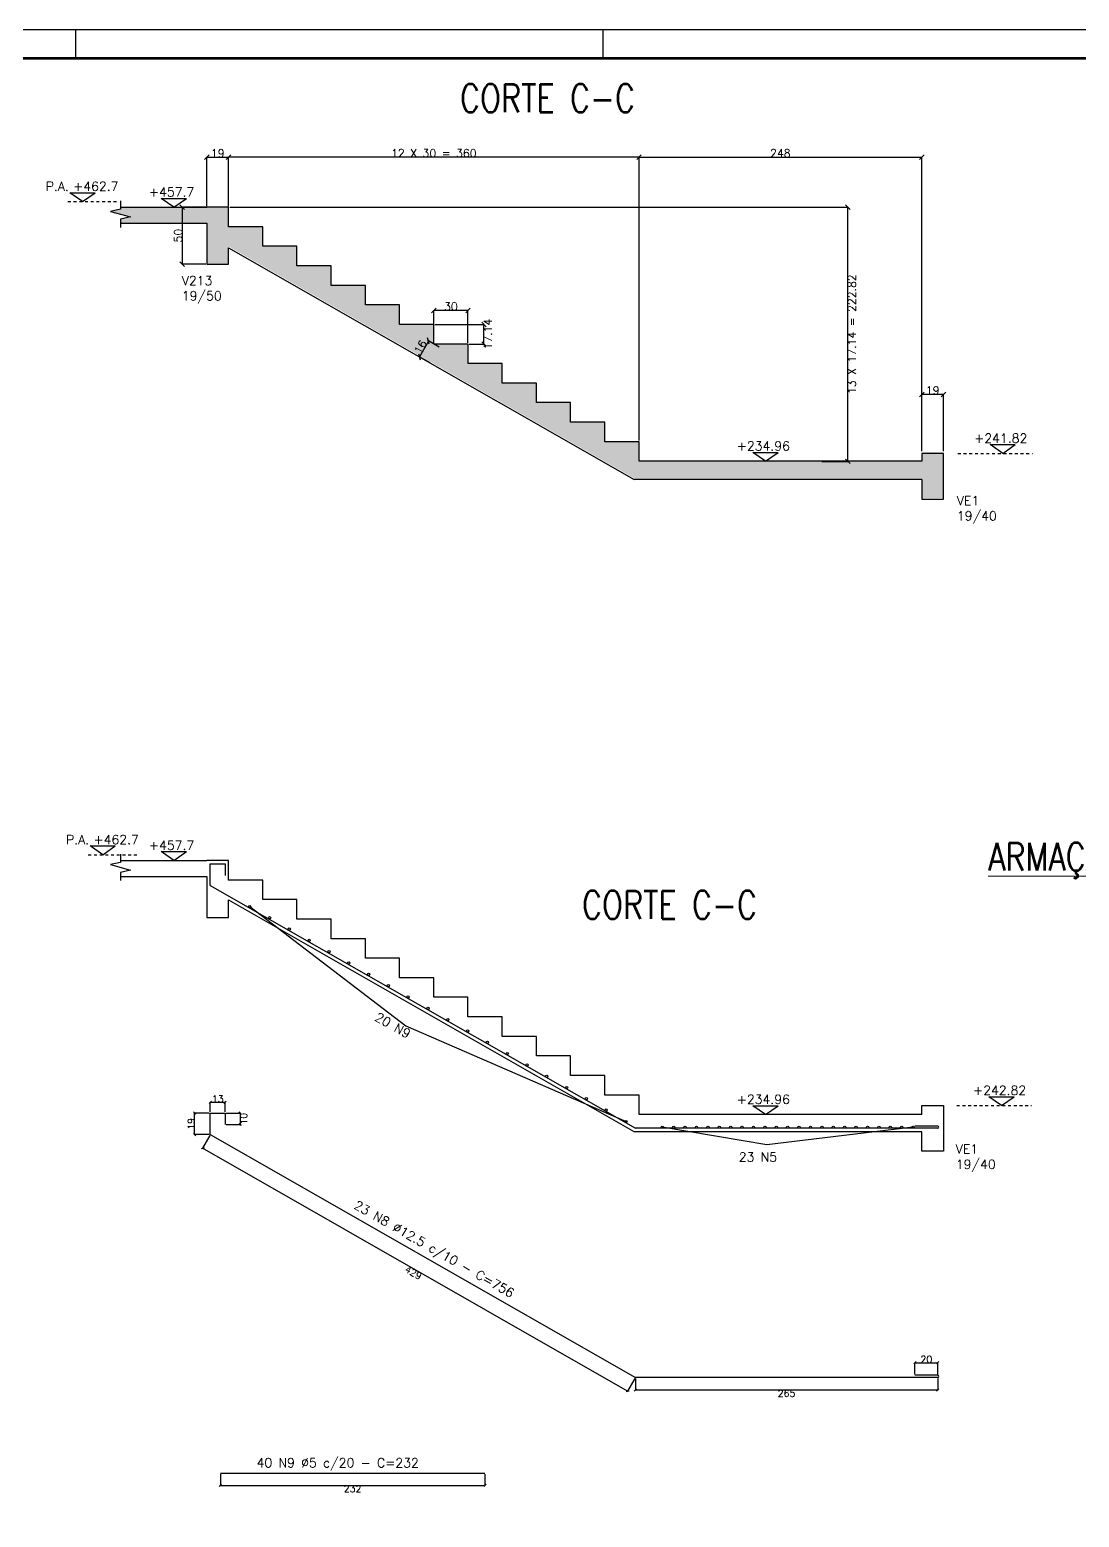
# Model space of a CAD drawing. Extents: x -2534 to -2415, y 70 to 154.
# Drawn here: x -2508.9 to -2472.1, y 102.1 to 154.3 of the extents above; entities that cross this region are included whole.
import ezdxf

# ---------------------------------------------------------------- set-up
doc = ezdxf.new("R2010")
doc.units = 0
doc.header["$MEASUREMENT"] = 0
doc.linetypes.add('ESTILO_TQS_0001', pattern=[1, 0.7, -0.3])
doc.layers.get('0').update_dxf_attribs({"linetype": 'CONTINUOUS'})
doc.layers.get('Defpoints').update_dxf_attribs({"linetype": 'CONTINUOUS'})
for name, color, linetype in [('1', 1, 'CONTINUOUS'), ('2', 2, 'CONTINUOUS'), ('3', 3, 'CONTINUOUS'), ('6', 6, 'CONTINUOUS'), ('ARQ-FOLHA', 7, 'CONTINUOUS')]:
    doc.layers.add(name, color=color, linetype=linetype)
doc.layers.add('LC-Textos', color=3, linetype='CONTINUOUS', lineweight=20)
doc.styles.add('SIMPLEX', font='SIMPLEX.shx', dxfattribs={"width": 0.8})
doc.styles.get("Standard").update_dxf_attribs({"font": 'ROMANS.SHX'})
doc.dimstyles.new('ARMAÇAO ESCADA', dxfattribs={"dimtxt": 6, "dimasz": 2, "dimexe": 0.01, "dimexo": 1, "dimgap": 0.01, "dimtad": 2, "dimdec": 0, "dimdsep": 46, "dimtxsty": 'Standard', "dimblk": 'OBLIQUE', "dimcen": 0.09, "dimclrd": 1, "dimclre": 1, "dimclrt": 3, "dimadec": 0, "dimazin": 0, "dimtfac": 1, "dimtdec": 0, "dimtofl": 0, "dimtmove": 0, "dimatfit": 3, "dimldrblk": 'OBLIQUE', "dimfxl": 1, "dimtolj": 1, "dimtzin": 0, "dimarcsym": 0})
doc.dimstyles.new('FORMA ESCADA', dxfattribs={"dimtxt": 7, "dimasz": 4, "dimexe": 0.01, "dimexo": 1, "dimgap": 0.01, "dimtad": 2, "dimdsep": 46, "dimtxsty": 'Standard', "dimblk": 'OBLIQUE', "dimcen": 0.09, "dimclrd": 1, "dimclre": 1, "dimclrt": 3, "dimadec": 0, "dimazin": 0, "dimtfac": 1, "dimtofl": 0, "dimtmove": 0, "dimatfit": 3, "dimldrblk": 'OBLIQUE', "dimfxl": 1, "dimtolj": 1, "dimtzin": 0, "dimarcsym": 0})

# ---------------------------------------------------------------- blocks, each defined once
blk = doc.blocks.new('_Oblique')
at = {"color": 0, "linetype": 'ByBlock', "lineweight": -2}
blk.add_line((-0.5, -0.5), (0.5, 0.5), dxfattribs=at)
blk = doc.blocks.new('*D128')
at = {"color": 1, "linetype": 'Continuous', "lineweight": -2, "transparency": 16777216}
for p, q in [((2321.1, -1898.9), (2321.1, -1876.2)), ((2340.1, -1876.2), (2321.1, -1876.2)), ((2340.1, -1926), (2340.1, -1876.2))]:
    blk.add_line(p, q, dxfattribs=at)
at = {"layer": 'Defpoints', "color": 0, "linetype": 'Continuous', "transparency": 16777216}
for p in [(2321.1, -1876.2), (2321.1, -1899.9), (2340.1, -1927)]:
    blk.add_point(p, dxfattribs=at)
at = {"color": 1, "linetype": 'Continuous', "lineweight": -2, "transparency": 16777216, "xscale": 4, "yscale": 4, "zscale": 4, "rotation": 180}
blk.add_blockref('_Oblique', (2321.1, -1876.2), dxfattribs=at)
at = {"color": 1, "linetype": 'Continuous', "lineweight": -2, "transparency": 16777216, "xscale": 4, "yscale": 4, "zscale": 4}
blk.add_blockref('_Oblique', (2340.1, -1876.2), dxfattribs=at)
at = {"color": 3, "linetype": 'Continuous', "transparency": 16777216, "insert": (2330.6, -1872.7), "char_height": 7, "attachment_point": 5}
blk.add_mtext('\\A1;19', dxfattribs=at)
blk = doc.blocks.new('*D129')
at = {"color": 1, "linetype": 'Continuous', "lineweight": -2, "transparency": 16777216}
for p, q in [((1713.1, -1711), (1713.1, -1668.2)), ((2073.1, -1668.2), (1713.1, -1668.2)), ((2073.1, -1916.7), (2073.1, -1668.2))]:
    blk.add_line(p, q, dxfattribs=at)
at = {"layer": 'Defpoints', "color": 0, "linetype": 'Continuous', "transparency": 16777216}
for p in [(1713.1, -1668.2), (1713.1, -1712), (2073.1, -1917.7)]:
    blk.add_point(p, dxfattribs=at)
at = {"color": 1, "linetype": 'Continuous', "lineweight": -2, "transparency": 16777216, "xscale": 4, "yscale": 4, "zscale": 4, "rotation": 180}
blk.add_blockref('_Oblique', (1713.1, -1668.2), dxfattribs=at)
at = {"color": 1, "linetype": 'Continuous', "lineweight": -2, "transparency": 16777216, "xscale": 4, "yscale": 4, "zscale": 4}
blk.add_blockref('_Oblique', (2073.1, -1668.2), dxfattribs=at)
at = {"color": 3, "linetype": 'Continuous', "transparency": 16777216, "insert": (1893.1, -1664.7), "char_height": 7, "attachment_point": 5}
blk.add_mtext('\\A1;12 X 30 = 360', dxfattribs=at)
blk = doc.blocks.new('*D130')
at = {"color": 1, "linetype": 'Continuous', "lineweight": -2, "transparency": 16777216}
for p, q in [((1694.1, -1711), (1694.1, -1668.2)), ((1694.1, -1668.2), (1713.1, -1668.2)), ((1713.1, -1711), (1713.1, -1668.2))]:
    blk.add_line(p, q, dxfattribs=at)
at = {"layer": 'Defpoints', "color": 0, "linetype": 'Continuous', "transparency": 16777216}
for p in [(1713.1, -1668.2), (1694.1, -1712), (1713.1, -1712)]:
    blk.add_point(p, dxfattribs=at)
at = {"color": 1, "linetype": 'Continuous', "lineweight": -2, "transparency": 16777216, "xscale": 4, "yscale": 4, "zscale": 4, "rotation": 180}
blk.add_blockref('_Oblique', (1694.1, -1668.2), dxfattribs=at)
at = {"color": 1, "linetype": 'Continuous', "lineweight": -2, "transparency": 16777216, "xscale": 4, "yscale": 4, "zscale": 4}
blk.add_blockref('_Oblique', (1713.1, -1668.2), dxfattribs=at)
at = {"color": 3, "linetype": 'Continuous', "transparency": 16777216, "insert": (1703.6, -1664.7), "char_height": 7, "attachment_point": 5}
blk.add_mtext('\\A1;19', dxfattribs=at)
blk = doc.blocks.new('*D131')
at = {"color": 1, "linetype": 'Continuous', "lineweight": -2, "transparency": 16777216}
for p, q in [((1714.1, -1712), (2256.3, -1712)), ((2256.2, -1934.9), (2256.2, -1712)), ((2233.3, -1934.9), (2256.3, -1934.9))]:
    blk.add_line(p, q, dxfattribs=at)
at = {"layer": 'Defpoints', "color": 0, "linetype": 'Continuous', "transparency": 16777216}
for p in [(1713.1, -1712), (2256.2, -1712), (2232.3, -1934.9)]:
    blk.add_point(p, dxfattribs=at)
at = {"color": 1, "linetype": 'Continuous', "lineweight": -2, "transparency": 16777216, "xscale": 4, "yscale": 4, "zscale": 4}
for p, rotation in [((2256.2, -1712), 90), ((2256.2, -1934.9), 270)]:
    blk.add_blockref('_Oblique', p, dxfattribs=dict(at, rotation=rotation))
at = {"color": 3, "linetype": 'Continuous', "transparency": 16777216, "insert": (2259.8, -1823.4), "char_height": 7, "attachment_point": 5, "rotation": 90}
blk.add_mtext('\\A1;13 X 17.14 = 222.82', dxfattribs=at)
blk = doc.blocks.new('*D132')
at = {"color": 1, "linetype": 'Continuous', "lineweight": -2, "transparency": 16777216}
for p, q in [((2073.1, -1916.7), (2073.1, -1668.2)), ((2073.1, -1668.2), (2321.1, -1668.2)), ((2321.1, -1926), (2321.1, -1668.2))]:
    blk.add_line(p, q, dxfattribs=at)
at = {"layer": 'Defpoints', "color": 0, "linetype": 'Continuous', "transparency": 16777216}
for p in [(2321.1, -1668.2), (2073.1, -1917.7), (2321.1, -1927)]:
    blk.add_point(p, dxfattribs=at)
at = {"color": 1, "linetype": 'Continuous', "lineweight": -2, "transparency": 16777216, "xscale": 4, "yscale": 4, "zscale": 4, "rotation": 180}
blk.add_blockref('_Oblique', (2073.1, -1668.2), dxfattribs=at)
at = {"color": 1, "linetype": 'Continuous', "lineweight": -2, "transparency": 16777216, "xscale": 4, "yscale": 4, "zscale": 4}
blk.add_blockref('_Oblique', (2321.1, -1668.2), dxfattribs=at)
at = {"color": 3, "linetype": 'Continuous', "transparency": 16777216, "insert": (2197.1, -1664.7), "char_height": 7, "attachment_point": 5}
blk.add_mtext('\\A1;248', dxfattribs=at)
blk = doc.blocks.new('*D133')
at = {"color": 1, "linetype": 'Continuous', "lineweight": -2, "transparency": 16777216}
for p, q in [((1894.1, -1814.9), (1937.1, -1814.9)), ((1937.1, -1832), (1937.1, -1814.9)), ((1924.1, -1832), (1937.1, -1832))]:
    blk.add_line(p, q, dxfattribs=at)
at = {"layer": 'Defpoints', "color": 0, "linetype": 'Continuous', "transparency": 16777216}
for p in [(1893.1, -1814.9), (1937.1, -1814.9), (1923.1, -1832)]:
    blk.add_point(p, dxfattribs=at)
at = {"color": 1, "linetype": 'Continuous', "lineweight": -2, "transparency": 16777216, "xscale": 4, "yscale": 4, "zscale": 4}
for p, rotation in [((1937.1, -1814.9), 90), ((1937.1, -1832), 270)]:
    blk.add_blockref('_Oblique', p, dxfattribs=dict(at, rotation=rotation))
at = {"color": 3, "linetype": 'Continuous', "transparency": 16777216, "insert": (1940.6, -1823.4), "char_height": 7, "attachment_point": 5, "rotation": 90}
blk.add_mtext('\\A1;17.14', dxfattribs=at)
blk = doc.blocks.new('*D134')
at = {"color": 1, "linetype": 'Continuous', "lineweight": -2, "transparency": 16777216}
for p, q in [((1893.1, -1813.9), (1893.1, -1802.7)), ((1923.1, -1802.7), (1893.1, -1802.7)), ((1923.1, -1831), (1923.1, -1802.7))]:
    blk.add_line(p, q, dxfattribs=at)
at = {"layer": 'Defpoints', "color": 0, "linetype": 'Continuous', "transparency": 16777216}
for p in [(1893.1, -1802.7), (1893.1, -1814.9), (1923.1, -1832)]:
    blk.add_point(p, dxfattribs=at)
at = {"color": 1, "linetype": 'Continuous', "lineweight": -2, "transparency": 16777216, "xscale": 4, "yscale": 4, "zscale": 4, "rotation": 180}
blk.add_blockref('_Oblique', (1893.1, -1802.7), dxfattribs=at)
at = {"color": 1, "linetype": 'Continuous', "lineweight": -2, "transparency": 16777216, "xscale": 4, "yscale": 4, "zscale": 4}
blk.add_blockref('_Oblique', (1923.1, -1802.7), dxfattribs=at)
at = {"color": 3, "linetype": 'Continuous', "transparency": 16777216, "insert": (1908.1, -1799.2), "char_height": 7, "attachment_point": 5}
blk.add_mtext('\\A1;30', dxfattribs=at)
blk = doc.blocks.new('*D135')
at = {"color": 1, "linetype": 'Continuous', "lineweight": -2, "transparency": 16777216}
for p, q in [((1888.4, -1829.4), (1880.5, -1843.2)), ((1897.8, -1834.7), (1888.4, -1829.3)), ((1889.8, -1848.6), (1880.5, -1843.2))]:
    blk.add_line(p, q, dxfattribs=at)
at = {"layer": 'Defpoints', "color": 0, "linetype": 'Continuous', "transparency": 16777216}
for p in [(1898.6, -1835.2), (1880.5, -1843.2), (1890.7, -1849.1)]:
    blk.add_point(p, dxfattribs=at)
at = {"color": 1, "linetype": 'Continuous', "lineweight": -2, "transparency": 16777216, "xscale": 4, "yscale": 4, "zscale": 4}
for p, rotation in [((1888.4, -1829.4), 60.25923241496219), ((1880.5, -1843.2), 240.2592324149622)]:
    blk.add_blockref('_Oblique', p, dxfattribs=dict(at, rotation=rotation))
at = {"color": 3, "linetype": 'Continuous', "transparency": 16777216, "insert": (1881.4, -1834.6), "char_height": 7, "attachment_point": 5, "rotation": 60.2592}
blk.add_mtext('\\A1;16', dxfattribs=at)
blk = doc.blocks.new('*D136')
at = {"color": 1, "linetype": 'Continuous', "lineweight": -2, "transparency": 16777216}
for p, q in [((1693.1, -1712), (1672.4, -1712)), ((1672.4, -1712), (1672.4, -1762)), ((1693.1, -1762), (1672.4, -1762))]:
    blk.add_line(p, q, dxfattribs=at)
at = {"layer": 'Defpoints', "color": 0, "linetype": 'Continuous', "transparency": 16777216}
for p in [(1694.1, -1712), (1672.4, -1762), (1694.1, -1762)]:
    blk.add_point(p, dxfattribs=at)
at = {"color": 1, "linetype": 'Continuous', "lineweight": -2, "transparency": 16777216, "xscale": 4, "yscale": 4, "zscale": 4}
for p, rotation in [((1672.4, -1712), 90), ((1672.4, -1762), 270)]:
    blk.add_blockref('_Oblique', p, dxfattribs=dict(at, rotation=rotation))
at = {"color": 3, "linetype": 'Continuous', "transparency": 16777216, "insert": (1668.9, -1737), "char_height": 7, "attachment_point": 5, "rotation": 90}
blk.add_mtext('\\A1;50', dxfattribs=at)
blk = doc.blocks.new('N8')
at = {"layer": '6', "linetype": 'Continuous'}
for p, q in [((2423.5, -2709.3), (2423.5, -2690.5)), ((2423.5, -2690.5), (2436.5, -2690.5)), ((2436.5, -2690.5), (2436.5, -2700.5)), ((2423.5, -2709.3), (2796.3, -2922.3)), ((3061.5, -2920.3), (3041.5, -2920.3)), ((3061.5, -2922.3), (2796.3, -2922.3))]:
    blk.add_line(p, q, dxfattribs=at)
blk.add_arc((3061.5, -2921.3), 1, 270, 90, dxfattribs=at)
blk = doc.blocks.new('*D146')
at = {"color": 1, "linetype": 'Continuous', "lineweight": -2, "transparency": 16777216}
for p, q in [((2315.1, -2848.6), (2315.1, -2838.7)), ((2315.1, -2838.7), (2335.1, -2838.7)), ((2335.1, -2848.6), (2335.1, -2838.7))]:
    blk.add_line(p, q, dxfattribs=at)
at = {"layer": 'Defpoints', "color": 0, "linetype": 'Continuous', "transparency": 16777216}
for p in [(2335.1, -2838.7), (2315.1, -2849.6), (2335.1, -2849.6)]:
    blk.add_point(p, dxfattribs=at)
at = {"color": 1, "linetype": 'Continuous', "lineweight": -2, "transparency": 16777216, "xscale": 2, "yscale": 2, "zscale": 2, "rotation": 180}
blk.add_blockref('_Oblique', (2315.1, -2838.7), dxfattribs=at)
at = {"color": 1, "linetype": 'Continuous', "lineweight": -2, "transparency": 16777216, "xscale": 2, "yscale": 2, "zscale": 2}
blk.add_blockref('_Oblique', (2335.1, -2838.7), dxfattribs=at)
at = {"color": 3, "linetype": 'Continuous', "transparency": 16777216, "insert": (2325.1, -2835.7), "char_height": 6, "attachment_point": 5}
blk.add_mtext('\\A1;20', dxfattribs=at)
blk = doc.blocks.new('*D147')
at = {"color": 1, "linetype": 'Continuous', "lineweight": -2, "transparency": 16777216}
for p, q in [((2069.9, -2852.6), (2069.9, -2862.6)), ((2335.1, -2852.6), (2335.1, -2862.6)), ((2335.1, -2862.6), (2069.9, -2862.6))]:
    blk.add_line(p, q, dxfattribs=at)
at = {"layer": 'Defpoints', "color": 0, "linetype": 'Continuous', "transparency": 16777216}
for p in [(2069.9, -2851.6), (2335.1, -2851.6), (2069.9, -2862.6)]:
    blk.add_point(p, dxfattribs=at)
at = {"color": 1, "linetype": 'Continuous', "lineweight": -2, "transparency": 16777216, "xscale": 2, "yscale": 2, "zscale": 2, "rotation": 180}
blk.add_blockref('_Oblique', (2069.9, -2862.6), dxfattribs=at)
at = {"color": 1, "linetype": 'Continuous', "lineweight": -2, "transparency": 16777216, "xscale": 2, "yscale": 2, "zscale": 2}
blk.add_blockref('_Oblique', (2335.1, -2862.6), dxfattribs=at)
at = {"color": 3, "linetype": 'Continuous', "transparency": 16777216, "insert": (2202.5, -2865.6), "char_height": 6, "attachment_point": 5}
blk.add_mtext('\\A1;265', dxfattribs=at)
blk = doc.blocks.new('*D148')
at = {"color": 1, "linetype": 'Continuous', "lineweight": -2, "transparency": 16777216}
for p, q in [((1696.6, -2639.4), (1690.3, -2650.6)), ((2063.1, -2863.6), (1690.3, -2650.6)), ((2069.4, -2852.4), (2063.1, -2863.6))]:
    blk.add_line(p, q, dxfattribs=at)
at = {"layer": 'Defpoints', "color": 0, "linetype": 'Continuous', "transparency": 16777216}
for p in [(1697.1, -2638.6), (1690.3, -2650.6), (2069.9, -2851.6)]:
    blk.add_point(p, dxfattribs=at)
at = {"color": 1, "linetype": 'Continuous', "lineweight": -2, "transparency": 16777216, "xscale": 2, "yscale": 2, "zscale": 2}
for p, rotation in [((1690.3, -2650.6), 150.2592324149629), ((2063.1, -2863.6), 330.2592324149629)]:
    blk.add_blockref('_Oblique', p, dxfattribs=dict(at, rotation=rotation))
at = {"color": 3, "linetype": 'Continuous', "transparency": 16777216, "insert": (1875.2, -2759.7), "char_height": 6, "attachment_point": 5, "rotation": 330.2592}
blk.add_mtext('\\A1;429', dxfattribs=at)
blk = doc.blocks.new('*D149')
at = {"color": 1, "linetype": 'Continuous', "lineweight": -2, "transparency": 16777216}
for p, q in [((1696.1, -2619.7), (1683.3, -2619.7)), ((1683.3, -2638.6), (1683.3, -2619.7)), ((1696.1, -2638.6), (1683.3, -2638.6))]:
    blk.add_line(p, q, dxfattribs=at)
at = {"layer": 'Defpoints', "color": 0, "linetype": 'Continuous', "transparency": 16777216}
for p in [(1683.3, -2619.7), (1697.1, -2619.7), (1697.1, -2638.6)]:
    blk.add_point(p, dxfattribs=at)
at = {"color": 1, "linetype": 'Continuous', "lineweight": -2, "transparency": 16777216, "xscale": 2, "yscale": 2, "zscale": 2}
for p, rotation in [((1683.3, -2619.7), 90), ((1683.3, -2638.6), 270)]:
    blk.add_blockref('_Oblique', p, dxfattribs=dict(at, rotation=rotation))
at = {"color": 3, "linetype": 'Continuous', "transparency": 16777216, "insert": (1680.3, -2629.2), "char_height": 6, "attachment_point": 5, "rotation": 90}
blk.add_mtext('\\A1;19', dxfattribs=at)
blk = doc.blocks.new('*D150')
at = {"color": 1, "linetype": 'Continuous', "lineweight": -2, "transparency": 16777216}
for p, q in [((1697.1, -2618.7), (1697.1, -2610.3)), ((1697.1, -2610.3), (1710.1, -2610.3)), ((1710.1, -2618.7), (1710.1, -2610.3))]:
    blk.add_line(p, q, dxfattribs=at)
at = {"layer": 'Defpoints', "color": 0, "linetype": 'Continuous', "transparency": 16777216}
for p in [(1697.1, -2619.7), (1710.1, -2610.3), (1710.1, -2619.7)]:
    blk.add_point(p, dxfattribs=at)
at = {"color": 1, "linetype": 'Continuous', "lineweight": -2, "transparency": 16777216, "xscale": 2, "yscale": 2, "zscale": 2, "rotation": 180}
blk.add_blockref('_Oblique', (1697.1, -2610.3), dxfattribs=at)
at = {"color": 1, "linetype": 'Continuous', "lineweight": -2, "transparency": 16777216, "xscale": 2, "yscale": 2, "zscale": 2}
blk.add_blockref('_Oblique', (1710.1, -2610.3), dxfattribs=at)
at = {"color": 3, "linetype": 'Continuous', "transparency": 16777216, "insert": (1703.6, -2607.3), "char_height": 6, "attachment_point": 5}
blk.add_mtext('\\A1;13', dxfattribs=at)
blk = doc.blocks.new('*D151')
at = {"color": 1, "linetype": 'Continuous', "lineweight": -2, "transparency": 16777216}
for p, q in [((1711.1, -2619.7), (1723.3, -2619.7)), ((1723.3, -2619.7), (1723.3, -2629.7)), ((1711.1, -2629.7), (1723.3, -2629.7))]:
    blk.add_line(p, q, dxfattribs=at)
at = {"layer": 'Defpoints', "color": 0, "linetype": 'Continuous', "transparency": 16777216}
for p in [(1710.1, -2619.7), (1710.1, -2629.7), (1723.3, -2629.7)]:
    blk.add_point(p, dxfattribs=at)
at = {"color": 1, "linetype": 'Continuous', "lineweight": -2, "transparency": 16777216, "xscale": 2, "yscale": 2, "zscale": 2}
for p, rotation in [((1723.3, -2619.7), 90), ((1723.3, -2629.7), 270)]:
    blk.add_blockref('_Oblique', p, dxfattribs=dict(at, rotation=rotation))
at = {"color": 3, "linetype": 'Continuous', "transparency": 16777216, "insert": (1726.3, -2624.7), "char_height": 6, "attachment_point": 5, "rotation": 90}
blk.add_mtext('\\A1;10', dxfattribs=at)
blk = doc.blocks.new('*D160')
at = {"color": 1, "linetype": 'Continuous', "lineweight": -2, "transparency": 16777216}
for p, q in [((1705.9, -2936.4), (1705.9, -2946.2)), ((1705.9, -2946.2), (1937.9, -2946.2)), ((1937.9, -2936.4), (1937.9, -2946.2))]:
    blk.add_line(p, q, dxfattribs=at)
at = {"layer": 'Defpoints', "color": 0, "linetype": 'Continuous', "transparency": 16777216}
for p in [(1705.9, -2935.4), (1937.9, -2935.4), (1937.9, -2946.2)]:
    blk.add_point(p, dxfattribs=at)
at = {"color": 1, "linetype": 'Continuous', "lineweight": -2, "transparency": 16777216, "xscale": 2, "yscale": 2, "zscale": 2, "rotation": 180}
blk.add_blockref('_Oblique', (1705.9, -2946.2), dxfattribs=at)
at = {"color": 1, "linetype": 'Continuous', "lineweight": -2, "transparency": 16777216, "xscale": 2, "yscale": 2, "zscale": 2}
blk.add_blockref('_Oblique', (1937.9, -2946.2), dxfattribs=at)
at = {"color": 3, "linetype": 'Continuous', "transparency": 16777216, "insert": (1821.9, -2949.2), "char_height": 6, "attachment_point": 5}
blk.add_mtext('\\A1;232', dxfattribs=at)
blk = doc.blocks.new('fla0')
at = {"layer": 'ARQ-FOLHA'}
for p, q in [((5101.19, 1431.998), (4982.29, 1431.998)), ((5008.69, 1430.998), (5008.69, 1431.998)), ((5027.19, 1430.998), (5027.19, 1431.998))]:
    blk.add_line(p, q, dxfattribs=at)
at = {"layer": 'ARQ-FOLHA', "const_width": 0.1}
blk.add_lwpolyline([(5100.19, 1430.998), (4984.79, 1430.998), (4984.79, 1348.898), (5100.19, 1348.898), (5100.19, 1430.998)], dxfattribs=at)
blk = doc.blocks.new('forma corte a')
at = {"layer": '3', "linetype": 'Continuous'}
h = blk.add_hatch(dxfattribs=at)
h.set_pattern_fill('AR-CONC', color=256, scale=4)
h.set_pattern_definition([(50, (-726.416, 22.197), (28.6904, -2.51009), [3, -33]), (355, (-726.416, 22.197), (-5.55005, 30.08769), [2.4, -26.4]), (100.45144, (-724.025, 21.988), (23.14035, 27.5776), [2.5496, -28.04568]), (46.1842, (-726.416, 30.197), (42.68965, -6.62077), [4.5, -49.5]), (96.6356, (-722.86, 29.645), (37.3865, 38.96474), [3.8244, -42.06855]), (351.1842, (-726.416, 30.197), (37.3865, 38.96474), [3.6, -39.6]), (21, (-722.416, 28.197), (23.87628, -16.10476), [3, -33]), (326, (-722.416, 28.197), (9.73261, 29.006), [2.4, -26.4]), (71.45144, (-720.426, 26.855), (33.6089, 12.90125), [2.5496, -28.04568]), (37.5, (-726.416, 22.197), (0.486394, 13.315754), [0, -26.08, 0, -26.8, 0, -26.5]), (7.5, (-726.416, 22.197), (10.52278, 15.77647), [0, -15.28, 0, -25.48, 0, -10.1]), (327.5, (-735.336, 22.197), (21.352897, -0.902195), [0, -10, 0, -31.2, 0, -41.4]), (317.5, (-739.336, 22.197), (23.32745, 4.0042), [0, -13, 0, -20.72, 0, -29.4])])
h.paths.add_polyline_path([(2321.108, -1949.857), (2321.108, -1966.997), (2340.108, -1966.997), (2340.108, -1926.997), (2321.108, -1926.997), (2321.108, -1934.857), (2073.108, -1934.857), (2073.108, -1917.717), (2043.108, -1917.717), (2043.108, -1900.577), (2013.108, -1900.577), (2013.108, -1883.437), (1983.108, -1883.437), (1983.108, -1866.297), (1953.108, -1866.297), (1953.108, -1849.157), (1923.108, -1849.157), (1923.108, -1832.017), (1893.108, -1832.017), (1893.108, -1814.877), (1863.108, -1814.877), (1863.108, -1797.737), (1833.108, -1797.737), (1833.108, -1780.597), (1803.108, -1780.597), (1803.108, -1763.457), (1773.108, -1763.457), (1773.108, -1746.317), (1743.108, -1746.317), (1743.108, -1729.177), (1713.108, -1729.177), (1713.108, -1712.037), (1694.108, -1712.037), (1665.256, -1712.037), (1665.142, -1712.117), (1665.028, -1712.037), (1618.332, -1712.037), (1618.332, -1713.719), (1609.627, -1715.661), (1627.038, -1720.564), (1618.332, -1722.506), (1618.332, -1726.037), (1694.108, -1726.037), (1694.108, -1762.037), (1713.108, -1762.037), (1713.108, -1746.453), (2069.125, -1949.857)])
h.paths.add_polyline_path([(1882.805, -1842.734), (1889.667, -1830.723), (1880.55, -1825.514), (1873.688, -1837.526)], flags=24)
at = {"layer": '1', "linetype": 'Continuous'}
for p, q in [((1618.332, -1706.506), (1618.332, -1713.719)), ((1618.332, -1713.719), (1609.627, -1715.661)), ((1609.627, -1715.661), (1627.038, -1720.564)), ((1627.038, -1720.564), (1618.332, -1722.506)), ((1618.332, -1722.506), (1618.332, -1729.719))]:
    blk.add_line(p, q, dxfattribs=at)
at = {"layer": '2', "linetype": 'ESTILO_TQS_0001'}
for p, q in [((1572.244, -1707.117), (1615.767, -1707.117)), ((2352.774, -1927.997), (2418.314, -1927.997))]:
    blk.add_line(p, q, dxfattribs=at)
at = {"layer": '3', "linetype": 'Continuous'}
for p, q in [((1573.804, -1699.312), (1595.998, -1699.312)), ((1584.901, -1707.117), (1573.804, -1699.312)), ((1584.901, -1707.117), (1595.998, -1699.312)), ((1654.045, -1704.312), (1676.239, -1704.312)), ((1665.142, -1712.117), (1654.045, -1704.312)), ((1665.142, -1712.117), (1676.239, -1704.312)), ((1618.332, -1712.037), (1694.108, -1712.037)), ((1618.332, -1726.037), (1694.108, -1726.037)), ((1743.108, -1729.177), (1713.108, -1729.177)), ((1743.108, -1746.317), (1743.108, -1729.177)), ((1713.108, -1747.604), (2068.859, -1950.857)), ((1773.108, -1746.317), (1743.108, -1746.317)), ((1773.108, -1763.457), (1773.108, -1746.317)), ((1803.108, -1763.457), (1773.108, -1763.457)), ((1803.108, -1780.597), (1803.108, -1763.457)), ((1833.108, -1780.597), (1803.108, -1780.597)), ((1833.108, -1797.737), (1833.108, -1780.597)), ((1863.108, -1797.737), (1833.108, -1797.737)), ((1863.108, -1814.877), (1863.108, -1797.737)), ((1893.108, -1814.877), (1863.108, -1814.877)), ((1893.108, -1832.017), (1893.108, -1814.877)), ((1923.108, -1832.017), (1893.108, -1832.017)), ((1923.108, -1849.157), (1923.108, -1832.017)), ((1953.108, -1849.157), (1923.108, -1849.157)), ((1953.108, -1866.297), (1953.108, -1849.157)), ((1983.108, -1866.297), (1953.108, -1866.297)), ((1983.108, -1883.437), (1983.108, -1866.297)), ((2013.108, -1883.437), (1983.108, -1883.437)), ((2013.108, -1900.577), (2013.108, -1883.437)), ((2043.108, -1900.577), (2013.108, -1900.577)), ((2043.108, -1917.717), (2043.108, -1900.577)), ((2073.108, -1917.717), (2043.108, -1917.717)), ((2073.108, -1934.857), (2073.108, -1917.717)), ((2172.96, -1927.052), (2195.155, -1927.052)), ((2184.057, -1934.857), (2172.96, -1927.052)), ((2184.057, -1934.857), (2195.155, -1927.052)), ((2380.933, -1920.192), (2403.128, -1920.192)), ((2392.031, -1927.997), (2380.933, -1920.192)), ((2392.031, -1927.997), (2403.128, -1920.192)), ((2321.108, -1934.857), (2073.108, -1934.857)), ((2321.108, -1950.857), (2068.859, -1950.857))]:
    blk.add_line(p, q, dxfattribs=at)
for points in [[(1713.108, -1729.177), (1713.108, -1712.037), (1694.108, -1712.037)], [(1694.108, -1726.037), (1694.108, -1762.037), (1713.108, -1762.037), (1713.108, -1747.604)], [(2340.108, -1927.997), (2321.108, -1927.997), (2321.108, -1934.857)], [(2321.108, -1950.857), (2321.108, -1967.997), (2340.108, -1967.997), (2340.108, -1927.997)]]:
    blk.add_lwpolyline(points, dxfattribs=at)
at = {"linetype": 'Continuous', "char_height": 8, "attachment_point": 1}
for s, insert in [('\\pi-24,l32,t32;P.A.^I+462.7', (1544.774, -1689.707)), ('+457.7', (1643.235, -1694.707)), ('V213\\P19/50', (1672.116, -1772.435)), ('+234.96', (2158.795, -1917.447)), ('+241.82', (2367.032, -1910.587)), ('VE1\\P19/40', (2351.914, -1965.365))]:
    blk.add_mtext_dynamic_manual_height_columns(s, width=1258.45265, gutter_width=40, heights=[0], dxfattribs=dict(at, insert=insert))
at = {"layer": 'LC-Textos', "color": 4, "insert": (1915.997, -1628.655), "char_height": 24.4802, "width": 628.11081, "attachment_point": 7, "line_spacing_factor": 0.798, "style": 'SIMPLEX'}
blk.add_mtext('CORTE C-C', dxfattribs=at)
at = {"linetype": 'Continuous'}
dim = blk.add_linear_dim(base=(1713.108, -1668.207), p1=(2073.108, -1917.717), p2=(1713.108, -1712.037), text='12 X 30 = <>', dimstyle='FORMA ESCADA', dxfattribs=at)
dim.commit()
dim.dimension.update_dxf_attribs({"geometry": '*D129', "text_midpoint": (1893.108, -1664.697)})
for base, p1, p2, picture, middle in [((1713.108, -1668.207), (1694.108, -1712.037), (1713.108, -1712.037), '*D130', (1703.608, -1664.697)), ((2321.108, -1668.207), (2073.108, -1917.717), (2321.108, -1926.997), '*D132', (2197.108, -1664.697)), ((1893.108, -1802.717), (1923.108, -1832.017), (1893.108, -1814.877), '*D134', (1908.108, -1799.207)), ((2321.108, -1876.171), (2340.108, -1926.997), (2321.108, -1899.896), '*D128', (2330.608, -1872.661))]:
    dim = blk.add_linear_dim(base=base, p1=p1, p2=p2, dimstyle='FORMA ESCADA', dxfattribs=at)
    dim.commit()
    dim.dimension.update_dxf_attribs({"geometry": picture, "text_midpoint": middle})
dim = blk.add_linear_dim(base=(1672.381, -1762.037), p1=(1694.108, -1712.037), p2=(1694.108, -1762.037), angle=90, dimstyle='FORMA ESCADA', dxfattribs=at)
dim.commit()
dim.dimension.update_dxf_attribs({"geometry": '*D136', "text_midpoint": (1668.871, -1737.037)})
dim = blk.add_linear_dim(base=(2256.246, -1712.037), p1=(2232.3, -1934.857), p2=(1713.108, -1712.037), angle=90, text='13 X 17.14 = <>', dimstyle='FORMA ESCADA', dxfattribs=at)
dim.commit()
dim.dimension.update_dxf_attribs({"geometry": '*D131', "text_midpoint": (2259.756, -1823.447)})
dim = blk.add_linear_dim(base=(1937.08, -1814.877), p1=(1923.108, -1832.017), p2=(1893.108, -1814.877), angle=90, dimstyle='FORMA ESCADA', dxfattribs=at)
dim.commit()
dim.dimension.update_dxf_attribs({"geometry": '*D133', "text_midpoint": (1937.08, -1823.447), "dimtype": 128})
dim = blk.add_aligned_dim(p1=(1898.646, -1835.181), p2=(1890.709, -1849.074), distance=-11.748, dimstyle='FORMA ESCADA', dxfattribs=at)
dim.commit()
dim.dimension.update_dxf_attribs({"geometry": '*D135', "text_midpoint": (1881.43, -1834.559)})
blk = doc.blocks.new('arm corte c')
at = {"layer": '1', "linetype": 'Continuous'}
for p, q in [((1618.3, -2399.9), (1609.6, -2401.9)), ((1618.3, -2392.7), (1618.3, -2399.9)), ((1609.6, -2401.9), (1627, -2406.8)), ((1627, -2406.8), (1618.3, -2408.7)), ((1618.3, -2408.7), (1618.3, -2415.9)), ((1731.7, -2438.6), (1868.6, -2543.1)), ((1868.6, -2543.1), (2061.7, -2627.1)), ((2185.2, -2647.5), (2093.5, -2632.1)), ((2313.5, -2632.1), (2185.2, -2647.5))]:
    blk.add_line(p, q, dxfattribs=at)
at = {"layer": '2', "linetype": 'ESTILO_TQS_0001'}
for p, q in [((1590.1, -2393.3), (1633.6, -2393.3)), ((2351.8, -2613.2), (2417.3, -2613.2))]:
    blk.add_line(p, q, dxfattribs=at)
at = {"layer": '3', "linetype": 'Continuous'}
for p, q in [((1591.6, -2385.5), (1613.8, -2385.5)), ((1602.7, -2393.3), (1591.6, -2385.5)), ((1602.7, -2393.3), (1613.8, -2385.5)), ((1618.3, -2398.2), (1694.1, -2398.2)), ((1654, -2390.5), (1676.2, -2390.5)), ((1665.1, -2398.3), (1654, -2390.5)), ((1665.1, -2398.3), (1676.2, -2390.5)), ((1618.3, -2412.2), (1694.1, -2412.2)), ((1743.1, -2415.4), (1713.1, -2415.4)), ((1743.1, -2432.5), (1743.1, -2415.4)), ((1713.1, -2432.7), (2069.1, -2636.1)), ((1773.1, -2432.5), (1743.1, -2432.5)), ((1773.1, -2449.7), (1773.1, -2432.5)), ((1803.1, -2449.7), (1773.1, -2449.7)), ((1803.1, -2466.8), (1803.1, -2449.7)), ((1833.1, -2466.8), (1803.1, -2466.8)), ((1833.1, -2483.9), (1833.1, -2466.8)), ((1863.1, -2483.9), (1833.1, -2483.9)), ((1863.1, -2501.1), (1863.1, -2483.9)), ((1893.1, -2501.1), (1863.1, -2501.1)), ((1893.1, -2518.2), (1893.1, -2501.1)), ((1923.1, -2518.2), (1893.1, -2518.2)), ((1923.1, -2535.4), (1923.1, -2518.2)), ((1953.1, -2535.4), (1923.1, -2535.4)), ((1953.1, -2552.5), (1953.1, -2535.4)), ((1983.1, -2552.5), (1953.1, -2552.5)), ((1983.1, -2569.6), (1983.1, -2552.5)), ((2013.1, -2569.6), (1983.1, -2569.6)), ((2013.1, -2586.8), (2013.1, -2569.6)), ((2043.1, -2586.8), (2013.1, -2586.8)), ((2043.1, -2603.9), (2043.1, -2586.8)), ((2073.1, -2603.9), (2043.1, -2603.9)), ((2073.1, -2621.1), (2073.1, -2603.9)), ((2379.9, -2605.4), (2402.1, -2605.4)), ((2391, -2613.2), (2379.9, -2605.4)), ((2391, -2613.2), (2402.1, -2605.4)), ((2321.1, -2621.1), (2073.1, -2621.1)), ((2173, -2613.3), (2195.2, -2613.3)), ((2184.1, -2621.1), (2173, -2613.3)), ((2184.1, -2621.1), (2195.2, -2613.3)), ((2321.1, -2636.1), (2069.1, -2636.1))]:
    blk.add_line(p, q, dxfattribs=at)
for points in [[(1713.1, -2415.4), (1713.1, -2398.2), (1694.1, -2398.2)], [(1694.1, -2412.2), (1694.1, -2448.2), (1713.1, -2448.2), (1713.1, -2432.7)], [(2321.1, -2621.1), (2321.1, -2613.2), (2340.1, -2613.2), (2340.1, -2653.2)], [(2340.1, -2653.2), (2321.1, -2653.2), (2321.1, -2636.1)]]:
    blk.add_lwpolyline(points, dxfattribs=at)
at = {"layer": '6', "linetype": 'Continuous'}
blk.add_line((1705.9, -2935.4), (1937.9, -2935.4), dxfattribs=at)
for centre in [(1731.7, -2438.6), (1749.1, -2448.5), (1766.4, -2458.4), (1783.8, -2468.3), (1801.2, -2478.2), (1818.5, -2488.2), (1835.9, -2498.1), (1853.3, -2508), (1870.6, -2517.9), (1888, -2527.9), (1905.4, -2537.8), (1922.7, -2547.7), (1940.1, -2557.6), (1957.5, -2567.5), (1974.8, -2577.5), (1992.2, -2587.4), (2009.6, -2597.3), (2026.9, -2607.2), (2044.3, -2617.1), (2061.7, -2627.1), (2093.5, -2632.1), (2103.5, -2632.1), (2113.5, -2632.1), (2123.5, -2632.1), (2133.5, -2632.1), (2143.5, -2632.1), (2153.5, -2632.1), (2163.5, -2632.1), (2173.5, -2632.1), (2183.5, -2632.1), (2193.5, -2632.1), (2203.5, -2632.1), (2213.5, -2632.1), (2223.5, -2632.1), (2233.5, -2632.1), (2243.5, -2632.1), (2253.5, -2632.1), (2263.5, -2632.1), (2273.5, -2632.1), (2283.5, -2632.1), (2293.5, -2632.1), (2303.5, -2632.1), (2313.5, -2632.1)]:
    blk.add_circle(centre, 1, dxfattribs=at)
at = {"linetype": 'Continuous'}
for p in [(-726.4, 289.2), (-726.4, 70.7)]:
    blk.add_blockref('N8', p, dxfattribs=at)
at = {"linetype": 'Continuous', "char_height": 8, "attachment_point": 1}
for s, insert in [('\\pi-24,l32,t32;P.A.^I+462.7', (1562.6, -2375.9)), ('+457.7', (1643.2, -2380.9)), ('+242.82', (2366, -2595.8)), ('+234.96', (2158.8, -2603.7)), ('VE1\\P19/40', (2350.9, -2647.3)), ('23 N5', (2160.6, -2654.3)), ('40 N9 %%C5 c/20 - C=232', (1737.7, -2922.4))]:
    blk.add_mtext_dynamic_manual_height_columns(s, width=1258.453, gutter_width=40, heights=[0], dxfattribs=dict(at, insert=insert))
at = {"linetype": 'Continuous', "char_height": 8, "attachment_point": 1, "rotation": 330.2592}
for s, insert in [('20 N9', (1844.6, -2531)), ('23 N8 %%C12.5 c/10 - C=756', (1826.2, -2695.9))]:
    blk.add_mtext_dynamic_manual_height_columns(s, width=1258.453, gutter_width=40, heights=[0], dxfattribs=dict(at, insert=insert))
at = {"layer": 'LC-Textos', "color": 4, "insert": (2023, -2449.4), "char_height": 24.48, "width": 628.111, "attachment_point": 7, "line_spacing_factor": 0.798, "style": 'SIMPLEX'}
blk.add_mtext('CORTE C-C', dxfattribs=at)
at = {"linetype": 'Continuous'}
for base, p1, p2, picture, middle in [((1710.1, -2610.3), (1697.1, -2619.7), (1710.1, -2619.7), '*D150', (1703.6, -2607.3)), ((2335.1, -2838.7), (2315.1, -2849.6), (2335.1, -2849.6), '*D146', (2325.1, -2835.7)), ((2069.9, -2862.6), (2335.1, -2851.6), (2069.9, -2851.6), '*D147', (2202.5, -2865.6)), ((1937.9, -2946.2), (1705.9, -2935.4), (1937.9, -2935.4), '*D160', (1821.9, -2949.2))]:
    dim = blk.add_linear_dim(base=base, p1=p1, p2=p2, dimstyle='ARMAÇAO ESCADA', dxfattribs=at)
    dim.commit()
    dim.dimension.update_dxf_attribs({"geometry": picture, "text_midpoint": middle})
dim = blk.add_linear_dim(base=(1683.3, -2619.7), p1=(1697.1, -2638.6), p2=(1697.1, -2619.7), angle=90, dimstyle='ARMAÇAO ESCADA', dxfattribs=at)
dim.commit()
dim.dimension.update_dxf_attribs({"geometry": '*D149', "text_midpoint": (1680.3, -2629.2)})
for p1, p2, distance, picture, middle in [((1710.1, -2619.7), (1710.1, -2629.7), 13.2, '*D151', (1726.3, -2624.7)), ((2069.9, -2851.6), (1697.1, -2638.6), 13.8, '*D148', (1875.2, -2759.7))]:
    dim = blk.add_aligned_dim(p1=p1, p2=p2, distance=distance, dimstyle='ARMAÇAO ESCADA', dxfattribs=at)
    dim.commit()
    dim.dimension.update_dxf_attribs({"geometry": picture, "text_midpoint": middle})

msp = doc.modelspace()

# ---------------------------------------------------------------- block references
msp.add_blockref('fla0', (-7515.997, -1277.704))
at = {"linetype": 'Continuous', "xscale": 0.04, "yscale": 0.04, "zscale": 0.04}
for name, p in [('forma corte a', (-2570.47, 216.551)), ('arm corte c', (-2570.47, 221.084))]:
    msp.add_blockref(name, p, dxfattribs=at)

# ---------------------------------------------------------------- texts
at = {"layer": 'LC-Textos', "color": 4, "insert": (-2475.3, 124.518), "char_height": 0.97921, "width": 38.78025, "attachment_point": 7, "line_spacing_factor": 0.798, "style": 'SIMPLEX'}
msp.add_mtext('{\\LARMAÇÃO DA ESCADA DO TÉRREO AO PRIMEIRO PAVIMENTO}', dxfattribs=at)

doc.saveas('drawing.dxf')
